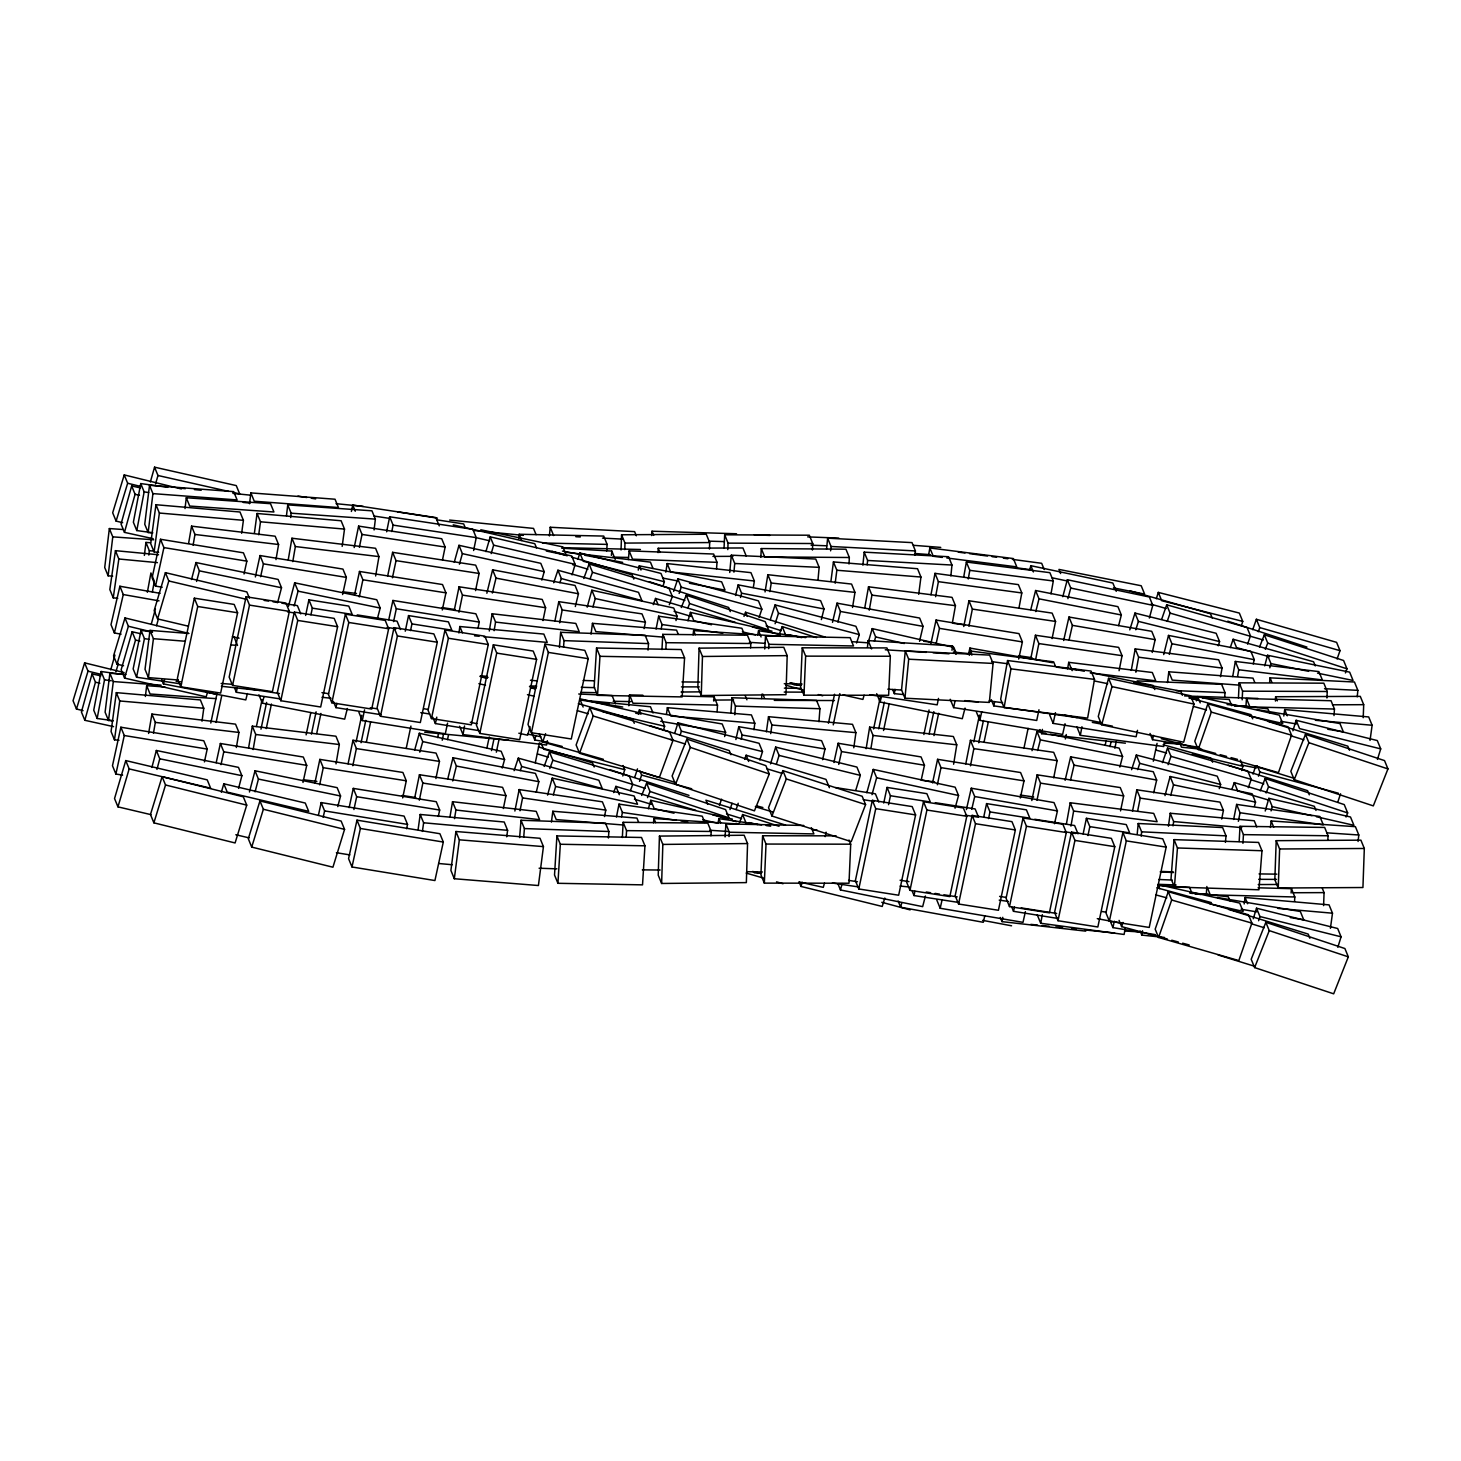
<?xml version="1.0" encoding="UTF-8"?>
<svg xmlns="http://www.w3.org/2000/svg" width="1461" height="1461" viewBox="0 0 1461 1461"><rect width="100%" height="100%" fill="white"/><g stroke="black" fill="none" stroke-linecap="round" stroke-linejoin="round"><path stroke-width="1.5" d="M659.441 836.094L658.217 875.157L661.632 883.467L746.352 882.608L747.557 843.563L744.142 835.235L659.441 836.094L662.837 844.421L661.632 883.467M699.07 648.154L697.865 687.218L701.262 695.527L785.981 694.687L787.187 655.624L783.772 647.314L699.07 648.154L702.467 656.482L701.262 695.527M621.035 549.975L621.564 534.781L706.266 534.251L709.681 542.561L709.443 549.08M624.76 549.61L624.979 543.09L621.564 534.781M1276.202 840.659L1274.832 879.723L1278.247 888.032L1362.93 887.521L1364.318 848.476L1360.903 840.166L1276.202 840.659L1279.617 848.987L1278.247 888.032M658.071 552.623L658.235 548.277L742.937 547.966L746.334 556.294M1275.435 701.061L1275.599 696.733L1360.282 696.367L1363.697 704.677L1363.223 717.698M1323.593 905.619L1324.068 892.616L1322.369 888.452M836.149 835.838L762.605 835.747L760.925 874.81L764.34 883.12L849.005 883.229L850.704 844.184L848.987 840.02M764.34 883.12L766.021 844.056L762.605 835.747M802.235 647.807L800.555 686.871L803.97 695.18L888.635 695.29L890.333 656.245L886.918 647.917L802.235 647.807L805.65 656.135L803.97 695.18M761.656 698.522L761.857 694.194M1238.453 698.029L1239.165 682.835L1323.83 683.182L1327.245 691.491L1326.935 698.011M1242.179 699.837L1242.58 691.163L1239.165 682.835M724.053 547.82L724.674 534.799L809.321 535.219L812.736 543.529L812.426 550.048M727.779 549.628L728.071 543.127L724.674 534.799M760.852 557.244L761.272 548.569L845.937 549.19L849.334 557.499L849.024 564.019M622.349 837.5L623.135 822.306L707.781 823.127L711.197 831.455L710.959 835.783M626.203 837.135L626.55 830.633L623.135 822.306M661.979 649.561L662.764 634.366L747.411 635.206L750.826 643.516L750.589 647.862M665.832 649.195L666.179 642.694L662.764 634.366M1239.165 841.499L1240.024 826.305L1324.652 827.437L1328.067 835.765L1327.812 840.093M1242.946 843.307L1243.439 834.633L1240.024 826.305M556.915 835.929L554.523 874.993L557.919 883.302L642.53 884.855L644.94 845.809L641.525 837.482L556.915 835.929L560.33 844.257L557.919 883.302M596.545 648.008L594.152 687.054L597.549 695.363L682.159 696.915L684.57 657.87L681.155 649.542L596.545 648.008L599.96 656.318L597.549 695.363M725.076 836.934L725.898 823.913L803.806 825.465M729.039 836.569L729.313 832.24L725.898 823.913M764.706 648.994L765.527 635.992L850.119 637.672L853.534 645.981L768.943 644.301L765.527 635.992M768.669 648.647L768.943 644.301M518.856 538.598L519.13 534.251L603.722 536.077L607.119 544.387L606.699 550.907M628.814 705.773L629.527 694.925L642.877 695.217M713.826 701.134L714.1 696.806L680.716 696.057M717.095 711.617L717.515 705.115L714.1 696.806M1206.256 895.173L1206.859 886.498M1245.886 707.252L1246.489 698.577L1331.044 700.732L1334.459 709.042L1334.003 715.561M1291.122 893L1291.414 888.672L1258.049 887.813M1294.537 901.327L1294.83 896.981L1291.414 888.672M651.679 535.566L652.008 531.22L736.527 533.758M730.865 712.931L732.016 697.755L816.535 700.422L819.95 708.731L818.964 721.752M734.773 714.739L735.431 706.065L732.016 697.755M1174.041 839.637L1171.028 878.682L1174.425 886.991L1258.944 889.786L1261.975 850.74L1258.56 842.431L1174.041 839.637L1177.456 847.964L1174.425 886.991M519.623 837.61L521.011 820.26L605.511 823.2L608.908 831.51L608.397 838.03M523.714 837.244L524.408 828.57L521.011 820.26M559.417 647.497L560.64 632.321L645.141 635.261L648.538 643.589L648.027 650.09M563.526 647.15L564.037 640.63L560.64 632.321M628.431 559.545L629.143 550.87L713.644 554.029L717.041 562.339L716.511 568.84M1224.683 696.97L1225.048 692.642L1221.633 684.332L1137.169 680.899M729.733 572.511L731.322 555.18L815.749 559.033L819.146 567.343L817.959 580.364M733.933 572.164L734.737 563.489L731.322 555.18M1137.188 834.341L1138.21 823.511L1222.62 827.547L1226.016 835.856L1225.414 842.358M1141.205 836.149L1141.625 831.82L1138.21 823.511M905.29 650.894L901.547 689.884L904.943 698.212L989.334 702.431L993.078 663.44L989.663 655.112L905.29 650.894L908.687 659.203L904.943 698.212M1269.646 682.196L1270.047 677.849L1354.457 682.013L1357.853 690.341L1357.232 696.824M549.391 535.931L550.231 527.257L634.604 531.621L636.32 535.785M826.561 549.007L827.638 538.178L912.011 542.615L915.408 550.925L914.988 555.253M830.615 550.834L831.053 546.487L827.638 538.178M862.885 565.151L864.2 552.148L948.554 556.732L951.969 565.042L950.874 575.871M867.177 564.804L867.615 560.458L864.2 552.148M611.392 555.417L611.849 551.089L561.7 548.185M867.469 647.095L868.181 640.612L952.462 645.908L955.878 654.236M951.988 650.236L952.462 645.908M653.469 822.853L653.962 818.525L738.225 824.041M693.098 634.932L693.591 630.604L777.855 636.101M1270.413 827.474L1271.161 820.972L1355.406 826.67L1358.803 834.998L1358.073 841.481M145.388 696.495L146.666 685.684L164.874 686.962M185.017 508.574L186.296 497.744L270.504 503.68L273.919 511.989L189.711 506.054L186.296 497.744M286.466 515.715L287.744 504.885L371.952 510.82L375.367 519.13L374.089 529.959M290.648 517.523L291.159 513.195L287.744 504.885M123.016 529.521L109.356 528.553L104.717 567.507L108.132 575.817L112.68 576.145M108.132 575.817L112.771 536.863L109.356 528.553M144.365 555.399L145.936 542.415L150.483 542.761M148.821 555.07L149.351 550.742L145.936 542.415M125.81 674.434L109.885 673.247L105.101 712.183L108.516 720.492L113.063 720.839M108.516 720.492L113.301 681.556L109.885 673.247M149.515 485.308L152.93 493.617L237.102 499.936L233.687 491.626L149.515 485.308L144.749 524.243L148.145 532.553L152.693 532.9M148.145 532.553L152.93 493.617M249.539 503.716L250.872 492.905L335.026 499.224L338.441 507.533L254.269 501.233L250.872 492.905M1167.485 682.597L1168.818 671.786L1252.99 678.123L1254.689 682.269M188.652 633.471L150.008 630.385L145.023 669.302L148.419 677.612L177.968 679.986M148.419 677.612L153.423 638.694L150.008 630.385M455.923 831.51L450.901 870.427L454.316 878.737L538.415 885.53L543.437 846.613L540.022 838.285L455.923 831.51L459.338 839.819L454.316 878.737M551.418 822.068L552.824 811.257L636.923 818.087L638.621 822.233M591.048 634.147L592.454 623.336L676.553 630.148L678.251 634.311M830.925 581.387L833.427 561.937L917.545 568.731L920.941 577.04L918.713 594.353M835.181 583.231L836.843 570.247L833.427 561.937M202.02 721.223L203.773 708.256L200.376 699.929L116.332 692.642L111.073 731.541L114.488 739.869L119.017 740.252M114.488 739.869L119.747 700.97L116.332 692.642M241.649 533.283L243.403 520.317L240.006 512.007L155.962 504.721L150.702 543.62L154.117 551.929L158.646 552.331M154.117 551.929L159.377 513.03L155.962 504.721M254.433 532.936L257.063 513.487L341.107 520.755L344.504 529.083L342.166 546.377M258.725 534.763L260.478 521.796L257.063 513.487M666.49 714.173L667.367 707.69L751.411 714.922L754.826 723.25L753.949 729.733M1244.169 903.975L1245.064 897.492L1329.072 904.889L1332.487 913.198L1330.423 928.319M1283.799 716.054L1284.694 709.571L1368.701 716.949L1372.116 725.259L1370.053 740.398M418.102 829.592L420.202 814.471L504.209 822.013L507.606 830.323L506.711 836.806M422.412 831.419L423.617 822.78L420.202 814.471M458.937 633.015L459.831 626.532L543.839 634.074L547.236 642.402L483.682 636.686M1168.435 826.214L1170.224 813.247L1254.232 820.753L1256.789 826.981M1173.037 825.885L1173.64 821.557L1170.224 813.247M766.386 731.815L768.504 716.694L852.494 724.327L855.909 732.655L853.79 747.776M770.714 733.641L771.919 725.003L768.504 716.694M158.537 554.76L115.437 550.669L109.831 589.55L113.246 597.859L117.775 598.298M113.246 597.859L118.834 558.997L115.437 550.669M903.446 694.559L894.369 693.665L895.009 689.336M1164.49 937.469L1141.826 935.095L1142.502 930.785M665.814 572.201L667.184 563.581L750.954 572.657L754.369 580.985L753.328 587.45M765.053 591.942L767.847 574.703L851.58 584.071L854.977 592.381L852.53 607.466M769.856 591.632L771.262 583.012L767.847 574.703M866.136 748.689L869.642 727.14L953.357 736.508L956.772 744.818L953.613 764.231M870.957 748.379L873.057 735.449L869.642 727.14M1085.742 931.132L1002.045 921.635L1002.757 917.325M1125.372 743.192L1041.675 733.696L1042.387 729.386M450.006 816.772L452.526 801.705L536.205 811.366L539.602 819.676L455.942 810.015L452.526 801.705M454.499 818.635L455.942 810.015M489.289 631.006L492.156 613.766L575.835 623.427L579.232 631.755L495.571 622.076L492.156 613.766M494.128 630.695L495.571 622.076M148.602 733.459L151.926 714.082L235.531 724.145L238.947 732.454L236.353 747.521M153.478 733.166L155.323 722.391L151.926 714.082M188.597 543.382L191.555 526.143L275.161 536.205L278.576 544.515L275.983 559.6M193.108 545.227L194.952 534.47L191.555 526.143M248.626 747.685L252.315 726.154L335.939 736.216L339.336 744.526L336.012 763.902M253.155 749.548L255.73 734.481L252.315 726.154M288.255 559.764L291.944 538.232L375.568 548.277L378.965 556.604L375.641 575.981M292.784 561.608L295.359 546.542L291.944 538.232M1067.607 668.809L1068.722 662.344L1152.309 672.498L1155.724 680.808L1090.198 672.864M1232.719 676.516L1235.33 661.431L1318.918 671.622L1322.333 679.931L1238.745 669.759L1235.33 661.431M1237.631 676.206L1238.745 669.759M547.327 740.727L546.56 745.037L463.027 734.591L464.543 725.989M864.693 608.324L868.51 586.811L952.042 597.348L955.457 605.676L952.389 622.879M869.258 610.187L871.925 595.12L868.51 586.811M1007.56 660.536L1000.675 699.253L1004.091 707.581L1087.605 718.118L1094.508 679.383L1091.093 671.074L1007.56 660.536L1010.975 668.846L1004.091 707.581M928.703 554.413L929.853 547.966L1013.368 558.559L1016.783 566.886L946.819 557.992M963.694 577.095L966.378 562.028L1049.893 572.675L1053.308 580.985L1050.989 593.896M968.259 578.958L969.794 570.356L966.378 562.028M1066.366 824.241L1070.219 802.746L1153.715 813.393L1157.13 821.703L1073.634 811.056L1070.219 802.746M1070.931 826.104L1073.634 811.056M969.392 655.295L970.177 651.003L1053.637 661.851L1055.335 665.997M1131.271 670.398L1135.197 648.885L1218.657 659.769L1222.072 668.079L1220.501 676.68M1135.873 672.261L1138.612 657.194L1135.197 648.885M147.36 592.289L150.921 572.949L154.336 581.259L152.364 592.015M1125.317 928.027L1124.112 934.474L1040.707 923.279L1042.314 914.677M1164.545 742.243L1163.741 746.534L1080.336 735.34L1081.944 726.738M930.967 594.828L935.003 573.351L1018.39 584.619L1021.805 592.947L1018.974 607.977M935.588 596.709L938.4 581.661L935.003 573.351M121.391 674.306L101.119 671.512L93.741 710.174L97.138 718.483L112.917 720.675M167.778 487.317L140.749 483.573L133.371 522.234L136.768 530.562L152.547 532.735M97.138 718.483L104.516 679.822L101.119 671.512M136.768 530.562L144.146 491.9L140.749 483.573M1077.122 717.588L993.809 705.882L994.631 701.59M965.776 763.92L970.433 740.307L1053.691 752.324L1057.107 760.633L1053.71 777.8M970.469 765.801L973.848 748.635L970.433 740.307M616.451 817.009L619.007 804.134L702.23 816.188L704.805 822.433M656.08 629.07L658.637 616.195L741.878 628.267L744.434 634.494M621.564 816.754L622.404 812.462L619.007 804.134M661.194 628.814L662.034 624.523L658.637 616.195M718.045 822.945L718.903 818.653L761.638 824.881M757.675 635.024L758.533 630.732L805.76 637.617M1030.736 658.856L1035.429 635.243L1118.651 647.369L1122.066 655.679L1119.089 670.69M1035.849 658.582L1038.844 643.57L1035.429 635.243M1233.65 819.438L1236.627 804.408L1319.867 816.498L1323.282 824.826L1240.042 812.736L1236.627 804.408M1238.344 821.319L1240.042 812.736M514.875 811.038L519.166 789.579L602.37 801.815L605.785 810.125L604.489 816.571M554.924 620.962L558.796 601.658L642 613.876L645.415 622.203L644.118 628.632M520.006 810.764L522.581 797.907L519.166 789.579M559.636 622.843L562.211 609.967L558.796 601.658M963.767 626.513L968.953 600.781L1052.139 613.109L1055.554 621.436L1052.103 638.585M968.917 626.239L972.369 609.091L968.953 600.781M1132.512 811.257L1136.822 789.798L1220.008 802.126L1223.423 810.435L1221.688 819.018M1137.644 810.983L1140.237 798.126L1136.822 789.798M152.273 632.029L141.041 630.33L133.152 668.919L136.567 677.228L181.511 684.004M136.567 677.228L144.438 638.64L141.041 630.33M281.279 699.052L236.335 692.277L237.212 687.985M386.635 531.804L389.685 516.792L472.834 529.32L476.249 537.63L473.62 550.505M391.785 531.548L393.1 525.12L389.685 516.792M938.492 698.395L937.195 704.841L869.77 694.76M351.389 511.46L352.704 505.031L435.835 517.578L439.25 525.887M354.201 547.546L358.602 526.106L441.733 538.744L445.13 547.053L442.5 559.91M359.369 547.291L362.018 534.434L358.602 526.106M414.614 798.309L419.435 774.732L502.566 787.333L505.981 795.661L503.351 808.517M454.243 610.388L459.064 586.792L542.195 599.412L545.61 607.721L542.981 620.578M419.344 800.208L422.85 783.059L419.435 774.732M458.973 612.269L462.48 595.12L459.064 586.792M1031.813 800.555L1037.146 774.823L1120.24 787.57L1123.655 795.88L1120.55 810.873M1037 800.299L1040.542 783.151L1037.146 774.823M348.065 763.829L352.978 740.252L436.054 753.091L439.469 761.4L435.908 778.549M387.695 575.89L392.607 552.331L475.683 565.151L479.098 573.461L475.537 590.609M352.813 765.71L356.374 748.58L352.978 740.252M392.443 577.789L396.022 560.64L392.607 552.331M958.927 902.496L914.02 895.556L914.915 891.265M1038.972 709.772L1036.726 720.474L953.649 707.617L955.001 701.189M194.331 598.17L177.384 678.488L180.799 686.816L220.648 693.062L237.595 612.762L234.18 604.434L194.331 598.17L197.728 606.498L180.799 686.816M210.804 723.031L216.922 694.03M216.1 722.428L221.743 695.655M246.087 596.782L229.158 677.1L232.573 685.41L272.422 691.674L289.351 611.374L285.954 603.046L246.087 596.782L249.502 605.11L232.573 685.41M256.424 726.464L262.067 699.691M260.971 729.185L266.614 702.412M266.267 728.582L271.436 704.038M294.337 612.104L277.389 692.423L280.804 700.732L320.671 706.996L337.601 626.696L334.185 618.368L294.337 612.104L297.734 620.432L280.804 700.732M305.623 615.446L308.91 599.832L348.777 606.096L352.192 614.405L312.325 608.141L308.91 599.832M310.919 614.844L312.325 608.141M306.134 734.846L310.828 712.53M311.412 734.134L316.106 711.817M316.708 733.513L320.927 713.443M345.38 614.168L328.433 694.468L331.848 702.796L371.715 709.06L388.644 628.741L385.229 620.414L345.38 614.168L348.777 622.477L331.848 702.796M380.828 714.666L335.939 707.635L336.834 703.344M356.082 742.005L361.744 715.233M361.068 742.718L365.78 720.401M366.364 742.115L370.601 722.026M394.013 627.646L377.066 707.946L380.481 716.274L420.33 722.538L437.277 642.219L433.862 633.891L394.013 627.646L397.41 635.955L380.481 716.274M405.245 631.207L408.532 615.592L448.399 621.856L451.814 630.166L411.947 623.902L408.532 615.592M410.541 630.604L411.947 623.902M406.231 748.361L410.925 726.062M444.984 629.947L428.055 710.247L431.47 718.575L471.319 724.839L488.266 644.52L484.851 636.192L444.984 629.947L448.399 638.256L431.47 718.575M437.643 737.604L438.592 733.13M442.226 740.216L443.633 733.532M447.523 739.613L448.454 735.157M493.343 644.794L476.396 725.094L479.811 733.422L519.659 739.686L536.607 659.368L533.192 651.058L493.343 644.794L496.74 653.104L479.811 733.422M486.897 748.105L489.252 736.947M491.517 750.57L493.873 739.412M496.338 752.196L499.151 738.809M544.953 644.1L528.024 724.4L531.42 732.728L571.288 738.992L588.217 658.674L584.82 650.364L544.953 644.1L548.368 652.41L531.42 732.728M535.256 762.916L539.493 742.845M828.442 723.268L834.56 694.249M833.263 724.875L839.838 693.646M825.191 836.642L826.122 832.167M873.587 728.911L880.179 697.682M878.718 728.875L884.38 702.102M883.54 730.5L889.201 703.727M872.327 800.336L855.379 880.654L858.794 888.964L898.661 895.228L915.59 814.909L912.175 806.6L872.327 800.336L875.742 808.645L858.794 888.964M883.741 803.039L887.046 787.424L926.895 793.688L930.31 801.998L890.443 795.734L887.046 787.424M888.562 804.664L890.443 795.734M923.882 734.536L929.05 709.991M929.123 733.97L933.835 711.653M933.944 735.595L938.656 713.278M923.498 801.705L906.569 882.024L909.984 890.333L949.833 896.597L966.78 816.279L963.365 807.97L923.498 801.705L926.913 810.033L909.984 890.333M973.811 741.859L979.454 715.086M978.742 742.772L983.454 720.474M984.038 742.17L988.275 722.081M972.095 815.384L955.165 895.703L958.562 904.012L998.429 910.276L1015.358 829.958L1011.962 821.648L972.095 815.384L975.51 823.712L958.562 904.012M983.746 816.991L986.577 803.605L1026.426 809.851L1029.841 818.178L989.992 811.914L986.577 803.605M988.567 818.598L989.992 811.914M1023.887 748.434L1028.124 728.345M1023.029 817.959L1006.081 898.278L1009.496 906.587L1049.363 912.851L1066.293 832.533L1062.878 824.223L1023.029 817.959L1026.444 826.269L1009.496 906.587M1065.325 738.992L1066.274 734.536M1071.516 832.094L1054.586 912.413L1058.001 920.722L1097.85 926.986L1114.78 846.686L1111.383 838.358L1071.516 832.094L1074.931 840.422L1058.001 920.722M1083.131 833.939L1086.418 818.324L1126.267 824.588L1129.682 832.898L1089.833 826.634L1086.418 818.324M1105.192 745.256L1106.123 740.8M1087.952 835.564L1089.833 826.634M1110.031 746.644L1110.963 742.17M1114.853 748.251L1116.259 741.567M1122.888 832.551L1105.959 912.869L1109.374 921.179L1149.223 927.443L1166.17 847.124L1162.755 838.815L1122.888 832.551L1126.303 840.879L1109.374 921.179M1153.295 761.218L1157.057 743.375M354.512 595.011L359.479 571.452L442.519 584.546L445.934 592.856L442.299 609.986M314.882 782.95L319.849 759.391L402.889 772.467L406.286 780.795L402.67 797.925M319.649 784.831L323.265 767.701L319.849 759.391M359.278 596.91L362.894 579.78L359.479 571.452M447.577 723.104L445.295 733.806L362.291 720.547L364.574 709.845M932.556 782.877L937.578 759.318L1020.582 772.54L1023.997 780.868L1020.344 797.998M937.341 784.776L940.994 767.646L937.578 759.318M388.772 619.72L392.918 600.453L475.884 613.784L479.299 622.094L477.93 628.522M349.142 807.659L353.288 788.392L436.255 801.705L439.67 810.033L438.3 816.462M393.575 621.619L396.315 608.762L392.918 600.453M353.927 809.54L356.685 796.702L353.288 788.392M1137.498 730.317L1136.128 736.728L1053.144 723.378L1055.445 712.676M1058.367 918.531L1013.514 911.317L1014.445 907.025M244.042 573.99L246.836 561.152L243.421 552.824L160.491 539.273L152.108 577.789L155.523 586.117L162.244 587.212M204.412 761.911L207.206 749.073L203.791 740.764L120.861 727.213L112.479 765.728L115.894 774.038L122.614 775.134M155.523 586.117L163.906 547.601L160.491 539.273M115.894 774.038L124.276 735.522L120.861 727.213M255.365 576.931L260.021 555.545L342.951 569.096L346.348 577.405L342.623 594.517M216.191 762.733L220.374 743.485L303.304 757.035L306.719 765.345L302.993 782.457M260.624 576.693L263.418 563.855L260.021 555.545M220.995 764.633L223.789 751.794L220.374 743.485M318.388 815.421L321.183 802.582L404.113 816.096L407.528 824.406L406.596 828.697M323.191 817.32L324.598 810.91L321.183 802.582M356.977 820.151L348.576 858.666L351.991 866.976L434.921 880.545L443.304 842.047L439.907 833.72L356.977 820.151L360.392 828.478L351.991 866.976M480.231 730.847L435.396 723.56L436.784 717.132M930.931 643.57L936.063 620.048L1018.993 633.617L1022.39 641.927L1018.664 659.039M936.209 643.333L939.478 628.358L936.063 620.048M833.921 762.514L838.139 743.265L921.051 756.926L924.466 765.235L921.179 780.211L934.62 781.854M838.742 764.413L841.554 751.575L838.139 743.265M1199.591 747.484L1152.565 739.686L1153.496 735.394M1155.487 934.675L1112.935 927.607L1114.341 921.197M548.222 742.243L534.781 739.978L535.73 735.705M735.887 739.54L738.755 726.72L821.593 740.69L825.008 749L822.616 759.683M741.22 739.321L742.17 735.047L738.755 726.72M638.402 714.21L639.37 709.936L722.191 723.962L725.606 732.29L724.638 736.563M1065.032 723.743L1062.622 734.426L979.82 720.346L981.737 711.799M1025.403 911.664L1022.992 922.348L940.19 908.267L942.108 899.72M1063.645 640.521L1068.977 617.035L1151.743 631.316L1155.158 639.644L1152.236 652.446M1068.995 640.302L1072.392 625.345L1068.977 617.035M966.397 809.577L971.273 788.21L1054.02 802.6L1057.435 810.928L1054.495 823.73M971.748 809.339L974.688 796.537L971.273 788.21M160.107 593.33L119.875 586.245L110.999 624.669L114.396 632.978L121.099 634.165M114.396 632.978L123.272 594.554L119.875 586.245M968.424 654.455L969.921 648.063L1052.596 662.728M832.496 622.349L837.025 603.156L919.645 618.04L923.06 626.367L919.535 641.288M837.92 622.13L840.44 611.465L837.025 603.156M1065.124 780.32L1070.639 756.853L1153.277 771.718L1156.674 780.046L1153.679 792.83M1070.529 780.101L1074.054 765.162L1070.639 756.853M984.787 915.883L983.271 922.293L900.688 907.244L901.693 902.989M486.86 593.239L492.613 569.808L575.05 585.441L578.465 593.769L575.324 606.534M492.357 593.038L496.01 578.136L492.613 569.808M447.742 779.042L452.983 757.748L535.42 773.38L538.835 781.69L536.224 792.337M452.727 780.959L456.38 766.057L452.983 757.748M735.54 595.522L738.17 584.875L820.589 600.635L823.986 608.963L821.356 619.61M740.526 597.458L741.585 593.203L738.17 584.875M1163.723 654.565L1168.49 635.425L1250.872 651.35L1254.287 659.678L1253.209 663.933M1169.257 654.382L1171.905 643.735L1168.49 635.425M247.402 693.537L245.795 699.91L163.449 683.912L164.509 679.657M347.353 708.512L344.686 719.159L262.341 703.143L263.948 696.751M638.22 570.119L639.279 565.864L721.643 581.825L725.058 590.153L689.446 583.249M1030.772 609.657L1035.593 590.518L1117.921 606.662L1121.336 614.99L1118.633 625.618M1035.794 611.593L1039.008 598.827L1035.593 590.518M1032.014 750.68L1036.963 731.559L1045.839 733.349M1037.62 750.497L1040.378 739.869L1036.963 731.559M1119.838 767.062L1122.578 756.433L1119.181 748.123L1050.295 734.244M965.045 708.092L962.288 718.702L880.106 702.01L881.75 695.655M925.416 896.013L922.658 906.642L840.477 889.95L842.12 883.576M191.519 579.524L195.975 562.54L278.101 579.433L281.516 587.742L277.608 602.608M196.596 581.46L199.39 570.849L195.975 562.54M151.889 767.445L156.345 750.479L238.472 767.372L241.887 775.681L238.545 788.41M156.966 769.399L159.76 758.789L156.345 750.479M288.511 606.187L294.647 582.829L376.774 599.74L380.189 608.05L377.395 618.66M294.154 606.005L298.062 591.157L294.647 582.829M249.447 791.99L255.018 770.769L337.144 787.662L340.559 795.989L337.765 806.6M255.091 791.825L258.433 779.078L255.018 770.769M1264.733 665.887L1267.527 655.259L1349.654 672.133L1353.069 680.461L1317.548 673.156M1269.81 667.823L1270.924 663.586L1267.527 655.259M1029.695 569.936L1030.827 565.699L1112.844 583.03L1116.259 591.34M1062.786 596.709L1067.334 579.743L1149.369 597.001L1152.784 605.311L1149.369 618.04M1067.9 598.663L1070.749 588.053L1067.334 579.743M1165.001 795.606L1170.115 776.521L1252.132 793.798L1255.547 802.126L1254.415 806.362M1170.681 795.441L1173.512 784.849L1170.115 776.521M1108.57 678.324L1098.27 716.474L1101.685 724.784L1183.666 742.225L1193.966 704.074L1190.551 695.746L1108.57 678.324L1111.985 686.633L1101.685 724.784M151.378 623.792L155.432 608.963M156.528 625.746L158.263 619.391M866.83 792.72L873.24 769.417L955.129 787.187L958.544 795.496L955.056 808.207M871.998 794.674L876.637 777.745L873.24 769.417M587.194 607.173L591.851 590.226L673.74 608.013L677.155 616.341L675.986 620.578M592.947 607.009L595.266 598.553L591.851 590.226M547.565 795.094L552.221 778.165L634.111 795.953L637.526 804.262L555.637 786.475L552.221 778.165M553.317 794.948L555.637 786.475M454.261 562.248L458.973 545.318L540.789 563.325L544.204 571.653L541.848 580.108M459.43 564.22L462.37 553.646L458.973 545.318M414.632 750.187L419.325 733.258L501.16 751.264L504.575 759.574L502.219 768.048M419.8 752.159L422.74 741.567L419.325 733.258M140.512 487.919L131.673 485.965L121.044 524.042L124.459 532.37L153.204 538.725M124.459 532.37L135.088 494.293L131.673 485.965M100.882 675.859L92.043 673.905L81.414 711.982L84.829 720.291L113.574 726.647M84.829 720.291L95.458 682.214L92.043 673.905M150.355 481.966L154.556 467.173L236.262 485.582L239.677 493.891L233.048 492.412M155.56 483.956L157.971 475.501L154.556 467.173M110.726 669.905L114.926 655.112M115.93 671.877L118.341 663.422M864.108 695.199L862.903 699.417L843.034 694.943M824.479 883.12L823.274 887.357L798.984 881.896M530.069 726.756L527.677 735.212L518.838 733.221M1196.449 700.842L1197.655 696.623L1279.325 715.141L1282.74 723.469L1249.63 715.945M1265.226 811.019L1268.86 798.345L1350.494 816.991L1353.909 825.301L1316.398 816.736M1271.052 810.892L1272.257 806.655L1268.86 798.345M140.932 633.782L132.111 631.755L121.153 669.759L124.569 678.087L206.184 696.824L207.407 692.605M124.569 678.087L135.526 640.082L132.111 631.755M687.985 620.834L690.432 612.378L772.029 631.17M648.355 808.755L650.802 800.318L732.399 819.11M867.962 643.406L872.217 628.614L953.85 647.369L956.407 653.597M874.427 641.16L875.632 636.941L872.217 628.614M485.91 551.619L490.239 536.863L571.744 556.02L575.141 564.348L572.055 574.885M491.17 553.609L493.654 545.172L490.239 536.863M663.385 730.445L664.627 726.245L661.212 717.917L579.725 698.723L583.14 707.051M249.411 598.17L246.854 591.924L165.403 572.657L154.172 610.588L157.587 618.916L188.414 626.203M157.587 618.916L168.8 580.967L165.403 572.657M125.756 760.578L129.171 768.906L210.64 788.173L207.225 779.864L125.756 760.578L114.542 798.528L117.957 806.856L150.976 814.654M117.957 806.856L129.171 768.906M221.323 792.209L223.825 783.79L305.276 803.057L308.691 811.366L227.222 792.099L223.825 783.79M188.725 633.38L124.989 617.948L113.556 655.843L116.971 664.152L123.564 665.759M116.971 664.152L128.385 626.258L124.989 617.948M1241.704 770.531L1242.964 766.313L1240.407 760.085M181.328 488.942L124.24 474.916L112.68 512.774L116.095 521.102L122.687 522.709M116.095 521.102L127.655 483.244L124.24 474.916M124.13 672.571L84.61 662.856L73.05 700.714L76.465 709.023L83.058 710.649M76.465 709.023L88.025 671.165L84.61 662.856M770.513 763.92L775.645 747.101L856.913 767.062L860.31 775.371L855.817 790.091M776.485 763.829L779.06 755.41L775.645 747.101M884.8 898.04L882.225 906.459L800.993 886.443L802.272 882.243M162.116 776.668L150.465 814.507L153.88 822.835L235.093 842.96L246.726 805.121L243.311 796.811L162.116 776.668L165.531 784.995L153.88 822.835M259.948 800.92L248.315 838.76L251.712 847.088L332.925 867.213L344.559 829.373L341.144 821.064L259.948 800.92L263.364 809.248L251.712 847.088M1129.791 629.874L1134.978 613.072L1216.155 633.289L1219.57 641.598L1218.273 645.799M1135.8 629.782L1138.393 621.382L1134.978 613.072M1292.894 730.792L1296.144 720.291L1377.303 740.563L1380.718 748.89L1377.449 759.391M1253.264 918.732L1256.515 908.212L1337.673 928.502L1341.07 936.811L1337.819 947.331M1258.615 920.74L1259.93 916.54L1256.515 908.212M577.899 559.253L579.871 552.952L660.975 573.424L664.371 581.734L663.057 585.934M622.788 775.974L624.742 769.673L623.043 765.509M674.69 733.331L677.977 722.83L759.081 743.302L762.496 751.63L759.866 760.03M680.077 735.358L681.392 731.157L677.977 722.83M1156.327 598.7L1158.299 592.399L1239.348 613.072L1242.745 621.382L1241.43 625.582M1131.599 769.691L1136.329 755.027L1217.214 776.156L1220.629 784.484L1219.278 788.666M1137.717 769.637L1139.744 763.336L1136.329 755.027M770.331 619.574L775.097 604.909L855.89 626.294L859.305 634.604L856.584 642.986M775.097 623.701L778.494 613.236L775.097 604.909M730.007 809.595L732.052 803.313M736.143 809.54L738.189 803.258M1253.008 774.147L1255.766 765.801M1258.487 776.193L1259.875 772.011L1257.318 765.783M1337.783 802.162L1340.559 793.798M1167.394 939.039L1121.628 926.621L1123.016 922.439M673.649 591.376L677.831 578.848L758.442 600.855L761.857 609.164L759.063 617.51M679.146 593.44L681.246 587.176L677.831 578.848M634.713 777.234L637.507 768.87M639.516 781.361L641.616 775.097L639.918 770.933M719.433 805.449L721.533 799.185M553.719 582.756L557.919 570.228L638.494 592.326L641.909 600.635L561.334 578.538L557.919 570.228M559.928 582.72L561.334 578.538M514.089 770.678L518.29 758.149L598.864 780.247L602.279 788.575L521.705 766.477L518.29 758.149M520.299 770.641L521.705 766.477M1230.29 647.607L1233.139 639.261L1313.567 661.742L1315.284 665.906M1161.659 619.373L1166.682 604.799L1247.037 627.5L1250.452 635.809L1247.584 644.155M1167.211 621.436L1170.078 613.109L1166.682 604.799M603.43 759.336L542.67 741.969L545.574 733.641M1162.463 762.624L1167.54 748.05L1247.822 771.043L1251.219 779.37L1248.315 787.68M1168.051 764.687L1170.955 756.36L1167.54 748.05M1252.716 629.673L1256.369 619.281L1336.596 642.347L1340.011 650.675L1337.089 658.984M1258.323 631.755L1259.766 627.591L1256.369 619.281M1207.9 703.782L1194.806 741.22L1198.203 749.548L1278.448 772.632L1291.542 735.193L1288.127 726.866L1207.9 703.782L1211.315 712.091L1198.203 749.548M1168.27 891.703L1155.176 929.159L1158.573 937.469L1238.818 960.571L1251.913 923.115L1248.498 914.805L1168.27 891.703L1171.685 900.031L1158.573 937.469M1232.061 788.83L1234.289 782.603L1314.316 806.308L1316.014 810.453M653.268 604.671L655.532 598.444L735.449 622.404M613.638 792.592L615.903 786.383L695.82 810.344M583.779 578.483L589.075 563.983L668.919 588.162L672.334 596.472L669.302 604.763M590.207 578.519L592.49 572.292L589.075 563.983M544.149 766.422L549.446 751.922L629.289 776.083L632.704 784.411L630.421 790.62M549.829 768.523L552.861 760.231L549.446 751.922M744.617 759.373L746.133 755.227L825.995 779.389L829.41 787.698M589.787 707.69L576.109 744.964L579.524 753.273L659.331 777.562L673.01 740.289L669.595 731.961L589.787 707.69L593.203 716L579.524 753.273M743.996 616.396L745.548 612.25L825.136 637.124M779.06 634.841L782.238 626.605L816.535 637.635M739.412 822.78L742.608 814.544L779.06 826.269M782.895 770.623L768.523 807.696L771.938 816.005L851.233 841.646L865.588 804.591L862.173 796.263L782.895 770.623L786.31 778.932L771.938 816.005M1259.528 647.132L1264.331 634.786L1343.59 660.5L1346.987 668.828L1345.398 672.937M1265.336 649.268L1267.728 643.096L1264.331 634.786M1260.277 790.821L1265.135 778.494L1344.248 804.591L1347.663 812.919L1346.038 817.028M1266.121 792.976L1268.55 786.803L1265.135 778.494M1305.477 734.372L1290.83 771.335L1294.245 779.663L1373.303 805.888L1387.95 768.924L1384.535 760.597L1305.477 734.372L1308.892 742.681L1294.245 779.663M1265.847 922.311L1251.2 959.274L1254.615 967.584L1333.674 993.827L1348.32 956.845L1344.905 948.536L1265.847 922.311L1269.262 930.62L1254.615 967.584M681.301 607.52L686.232 595.211L765.199 621.637L768.614 629.947L689.629 603.521L686.232 595.211M688.003 607.63L689.629 603.521M641.671 795.46L646.602 783.151L725.569 809.577L728.984 817.886L649.999 791.46L646.602 783.151M647.552 797.615L649.999 791.46M686.926 739.065L672.115 775.992L675.512 784.301L754.442 810.855L769.271 773.946L765.856 765.637L686.926 739.065L690.341 747.393L675.512 784.301M702.467 656.482L787.187 655.624M662.837 844.421L747.557 843.563M681.1 692.021L701.17 691.857M713.498 700.093L733.55 699.929M624.979 543.09L709.681 542.561M1279.617 848.987L1364.318 848.476M712.913 556.404L732.965 556.331M1332.505 704.805L1363.697 704.677M1258.25 884.562L1278.32 884.471M1292.857 892.744L1324.068 892.616M681.447 686.889L699.271 686.889M805.65 656.135L890.333 656.245M766.021 844.056L850.704 844.184M784.228 692.076L804.28 692.149M774.275 700.367L834.432 700.531M728.071 543.127L812.736 543.529M1242.58 691.163L1327.245 691.491M1258.651 879.321L1276.476 879.394M849.334 557.499L764.687 556.878L761.272 548.569M666.179 642.694L750.826 643.516M681.958 681.922L699.764 682.086M626.55 830.633L711.197 831.455M642.329 869.861L660.135 870.025M784.374 688.149L799.971 688.332M1243.439 834.633L1328.067 835.765M1259.053 873.915L1276.877 874.153M599.96 656.318L684.57 657.87M560.33 844.257L644.94 845.809M784.265 683.711L802.089 684.058M580.821 692.368L596.398 692.678M613.163 701.262L630.969 701.609M729.313 832.24L813.905 833.921L811.33 827.675M746.863 871.687L762.441 871.998M542.579 542.999L607.119 544.387M717.515 705.115L632.942 703.234L629.527 694.925M562.522 547.656L640.429 549.5M612.67 557.079L628.248 557.463M1334.459 709.042L1249.904 706.887L1246.489 698.577M1294.83 896.981L1210.274 894.826L1207.717 888.58M530.106 685.921L536.771 686.104M581.277 687.291L594.627 687.656M708.804 541.136L724.364 541.611M735.431 706.065L819.95 708.731M1177.456 847.964L1261.975 850.74M564.037 640.63L648.538 643.589M1184.579 695.947L1257.958 698.449M583.176 680.442L594.298 680.826M1234.691 705.864L1248.041 706.32M1173.804 742.918L1180.47 743.138M524.408 828.57L608.908 831.51M1158.299 884.325L1176.087 884.946M539.091 868.218L556.878 868.838M1195.061 893.785L1208.411 894.242M754.333 534.817L769.892 535.42M807.677 536.881L838.797 538.086M811.092 545.19L826.652 545.793M717.041 562.339L632.558 559.179L629.143 550.87M1176.142 690.651L1225.048 692.642M1162.006 871.45L1173.11 871.888M1158.737 879.485L1172.087 880.033M578.72 693.993L612.049 695.509L615.465 703.818M602.133 703.216L608.799 703.526M734.737 563.489L819.146 567.343M1141.625 831.82L1226.016 835.856M1160.18 871.888L1173.512 872.527M908.687 659.203L993.078 663.44M1324.543 688.697L1357.853 690.341M575.853 536.717L580.291 536.954M602.498 538.105L622.477 539.127M831.053 546.487L915.408 550.925M867.615 560.458L951.969 565.042M1189.254 697.189L1198.13 697.682M1202.567 697.938L1229.194 699.472L1231.769 705.7M1164.216 743.101L1181.967 744.106M1158.5 885.622L1189.564 887.393L1192.121 893.639M1124.586 931.022L1142.338 932.045M885.256 649.78L926.256 652.373M933.086 652.793L949.047 653.798M887.813 689.19L901.474 690.049M749.383 642.329L765.327 643.37M709.754 830.268L727.962 831.455M1326.935 832.843L1358.803 834.998M291.159 513.195L375.367 519.13M216.082 698.65L150.081 693.993L146.666 685.684M112.771 536.863L153.734 539.803M852.055 641.689L867.98 642.822M793.944 684.88L800.756 685.355M812.426 829.611L816.973 829.939M754.314 872.801L761.126 873.294M149.351 550.742L153.898 551.071M1240.48 685.227L1172.233 680.095L1168.818 671.786M113.301 681.556L161.075 685.136M913.454 545.318L940.738 547.4M914.586 553.463L930.511 554.669M153.423 638.694L185.237 641.251M230.71 644.885L235.258 645.251M221.159 683.438L232.536 684.351M459.338 839.819L543.437 846.613M836.843 570.247L920.941 577.04M664.043 637.179L595.869 631.645L592.454 623.336M622.149 824.917L556.239 819.584L552.824 811.257M159.377 513.03L243.403 520.317M260.478 521.796L344.504 529.083M754.826 723.25L670.782 716L667.367 707.69M119.747 700.97L203.773 708.256M1315.357 720.273L1372.116 725.259M1277.991 908.413L1332.487 913.198M474.606 635.864L479.135 636.265M480.541 675.767L487.353 676.388M530.489 680.26L537.301 680.881M1173.64 821.557L1241.759 827.638M423.617 822.78L507.606 830.323M438.647 863.506L452.271 864.729M771.919 725.003L855.909 732.655M118.834 558.997L157.404 562.649M424.713 732.217L508.647 740.252M449.623 520.079L533.521 528.407L536.077 534.653M473.437 530.434L480.249 531.11M484.778 531.548L523.33 535.383M953.412 652.081L971.547 653.871M964.662 700.604L978.267 701.937M635.754 713.278L640.283 713.735M900.086 886.06L909.162 886.955M178.552 488.011L185.346 488.686M194.423 489.581L201.216 490.257M232.956 493.416L251.091 495.224M336.048 503.68L363.259 506.383M243.165 502.42L249.977 503.095M1030.845 924.375L1037.639 925.069M1042.186 925.543L1048.98 926.237M1055.773 926.95L1062.567 927.644M1071.643 928.575L1076.173 929.05M1085.231 929.981L1114.688 933.031M1227.094 704.531L1267.874 708.786L1269.591 712.95M1201.855 749.292L1181.456 747.174L1179.757 743.01M1189.729 892.689L1228.244 896.725L1229.961 900.889M754.369 580.985L670.599 571.89L667.184 563.581M176.105 681.319L180.616 681.812M221.378 686.268L259.857 690.487M322.004 697.281L331.044 698.267M771.262 583.012L854.977 592.381M873.057 735.449L956.772 744.818M566.758 552.331L650.419 562.12L652.976 568.347M194.952 534.47L278.576 544.515M295.359 546.542L378.965 556.604M342.951 591.815L356.502 593.458M155.323 722.391L238.947 732.454M255.73 734.481L339.336 744.526M303.322 779.754L316.873 781.379M871.925 595.12L955.457 605.676M923.736 641.251L930.511 642.11M1010.975 668.846L1094.508 679.383M942.308 557.426L933.269 556.276L929.853 547.966M969.794 570.356L1053.308 580.985M1138.612 657.194L1222.072 668.079M991.635 661.65L1007.414 663.714M989.097 700.951L1002.63 702.704M958.27 552.13L965.027 553.043M969.538 553.646L987.563 556.057M992.074 556.659L996.585 557.262M1003.36 558.175L1007.853 558.778M1012.363 559.38L1041.675 563.307L1044.231 569.534M1015.779 567.69L1031.557 569.808M938.4 581.661L1021.805 592.947M953.704 623.39L964.972 624.906M144.146 491.9L148.657 492.521M104.516 679.822L111.273 680.753M1056.394 667.129L1076.666 669.978M999.214 900.14L1008.218 901.4M662.034 624.523L722.775 633.325M973.848 748.635L1057.107 760.633M1020.235 795.04L1033.731 796.994M622.404 812.462L676.406 820.278M680.899 820.936L687.656 821.904M1038.844 643.57L1122.066 655.679M790.255 682.908L794.747 683.565M766.13 825.538L770.641 826.195M972.369 609.091L1055.554 621.436M1018.554 655.697L1032.032 657.706M562.211 609.967L645.415 622.203M1140.237 798.126L1223.423 810.435M522.581 797.907L605.785 810.125M832.386 883.028L859.36 887.064M374.089 516.062L389.813 518.436M393.1 525.12L476.249 537.63M462.48 595.12L545.61 607.721M144.438 638.64L148.949 639.315M422.85 783.059L505.981 795.661M436.729 519.824L463.685 523.933L465.383 528.097M362.018 534.434L445.13 547.053M1040.542 783.151L1123.655 795.88M396.022 560.64L479.098 573.461M441.879 607.52L455.357 609.602M420.786 712.621L429.771 714.009M356.374 748.58L439.469 761.4M402.25 795.46L415.728 797.542M297.953 496.119L306.81 497.525M311.248 498.219L315.667 498.913M397.593 511.88L437.442 518.144M362.894 579.78L445.934 592.856M357.214 614.917L397.063 621.181L400.478 629.49M264.185 600.416L268.605 601.11M273.043 601.804L277.462 602.498M281.9 603.192L297.405 605.639L300.802 613.949M249.502 605.11L289.351 611.374M548.368 652.41L588.217 658.674M287.525 611.867L294.172 612.908M387.183 627.408L396.041 628.796M348.777 622.477L388.644 628.741M448.399 638.256L488.266 644.52M397.41 635.955L437.277 642.219M297.734 620.432L337.601 626.696M496.74 653.104L536.607 659.368M197.728 606.498L237.595 612.762M483.609 676.735L488.047 677.429M321.968 692.624L328.597 693.683M423.8 708.749L428.219 709.443M244.005 688.003L279.435 693.573M370.254 707.727L376.901 708.768M935.296 802.692L975.144 808.937L978.56 817.265L965.283 815.165M835.546 787.552L875.395 793.816L878.81 802.126M1034.735 819.274L1074.602 825.52L1078.017 833.847M863.305 799.697L874.372 801.432M1126.303 840.879L1166.17 847.124M926.913 810.033L966.78 816.279M1064.722 831.747L1075.807 833.5M1026.444 826.269L1066.293 832.533M975.51 823.712L1015.358 829.958M875.742 808.645L915.59 814.909M1074.931 840.422L1114.78 846.686M323.265 767.701L406.286 780.795M1101.685 911.481L1106.105 912.175M900.086 880.216L908.943 881.622M999.616 896.397L1006.264 897.438M926.201 892.014L930.62 892.708M935.058 893.401L939.478 894.095M943.916 894.789L957.192 896.871M848.585 880.362L857.443 881.75M1021.221 907.902L1056.65 913.454M940.994 767.646L1023.997 780.868M396.315 608.762L479.299 622.094M356.685 796.702L439.67 810.033M939.478 628.358L1022.39 641.927M163.906 547.601L246.836 561.152M263.418 563.855L346.348 577.405M124.276 735.522L207.206 749.073M223.789 751.794L306.719 765.345M324.598 810.91L407.528 824.406M360.392 828.478L443.304 842.047M336.414 852.713L349.855 854.904M841.554 751.575L924.466 765.235M1188.998 698.084L1197.947 699.563M1233.796 705.517L1238.271 706.266M1189.692 892.708L1200.887 894.57M622.77 707.033L580.218 699.929L650.474 706.759L653.03 712.986M742.17 735.047L825.008 749M1257.117 709.571L1339.956 723.56L1343.371 731.888L1327.702 729.24M1280.676 721.296L1296.345 723.944M660.682 721.296L725.606 732.29M1217.488 897.492L1300.327 911.5L1303.742 919.827L1290.3 917.545M1241.046 909.217L1256.716 911.865M1072.392 625.345L1155.158 639.644M974.688 796.537L1057.435 810.928M123.272 594.554L159.048 600.855M840.44 611.465L923.06 626.367M1074.054 765.162L1156.674 780.046M562.485 551.107L580.327 554.45M584.784 555.271L622.678 562.375M1133.9 682.397L1180.725 691.144L1182.424 695.308M1092.335 722.391L1112.405 726.135M1097.284 918.659L1121.811 923.242M982.577 920.339L1011.56 925.799M496.01 578.136L578.465 593.769M456.38 766.057L538.835 781.69M741.585 593.203L823.986 608.963M1240.992 764.961L1256.57 767.956M1171.905 643.735L1254.287 659.678M662.728 578.063L678.306 581.076M1039.008 598.827L1121.336 614.99M1113.483 587.888L1144.602 594.079L1141.205 585.751L1058.933 569.406L1060.631 573.552M482.787 677.32L487.243 678.214M529.485 686.633L536.15 687.967M527.549 734.079L540.88 736.746M1040.378 739.869L1122.578 756.433M1270.924 663.586L1308.672 671.33M1071.004 668.517L1084.318 671.256M1090.983 672.626L1153.131 685.428L1154.829 689.574M1094.399 680.954L1107.712 683.693M1064.375 715.05L1102.105 722.811M199.39 570.849L281.516 587.742M298.062 591.157L380.189 608.05M159.76 758.789L241.887 775.681M258.433 779.078L340.559 795.989M480.797 529.777L562.869 546.889L566.284 555.198L546.323 551.034M1051.975 577.771L1067.498 581.04M1070.749 588.053L1152.784 605.311M1173.512 784.849L1255.547 802.126M1111.985 686.633L1193.966 704.074M595.266 598.553L677.155 616.341M876.637 777.745L958.544 795.496M462.37 553.646L544.204 571.653M422.74 741.567L504.575 759.574M135.088 494.293L139.507 495.261M95.458 682.214L99.878 683.2M157.971 475.501L228.628 491.407M788.556 634.677L801.815 637.653M790.017 683.017L801.066 685.501M748.927 822.616L757.766 824.588M752.598 871.45L761.437 873.441M479.884 676.37L486.513 677.867M530.672 687.857L535.091 688.861M478.879 683.693L485.509 685.191M527.458 694.687L534.069 696.185M470.259 722.227L476.889 723.725M1210 903.884L1243.11 911.39L1239.695 903.081L1158.025 884.544L1159.724 888.708M1272.257 806.655L1311.978 815.731M453.202 524.846L534.781 543.693L536.497 547.838M476.45 537.739L489.691 540.807M875.632 636.941L904.304 643.516M711.489 624.76L693.829 620.706L690.432 612.378M742.352 631.864L755.593 634.914M135.526 640.082L139.927 641.087M674.051 813.211L654.199 808.627L650.802 800.318M702.723 819.804L718.173 823.365M493.654 545.172L575.141 564.348M602.955 711.708L664.627 726.245M168.8 580.967L245.868 599.193M232.445 636.631L239.056 638.183M235.824 834.742L249.046 837.865M1192.395 754.095L1242.964 766.313M128.385 626.258L152.565 632.12M127.655 483.244L140.822 486.476M779.06 755.41L860.31 775.371M205.983 691.784L216.958 694.486M88.025 671.165L101.193 674.398M165.531 784.995L246.726 805.121M263.364 809.248L344.559 829.373M1138.393 621.382L1219.57 641.598M1380.718 748.89L1299.56 728.601L1296.144 720.291M1259.93 916.54L1341.07 936.811M664.371 581.734L583.268 561.28L579.871 552.952M681.392 731.157L762.496 751.63M549.007 743.101L562.156 746.425M624.742 769.673L543.638 749.201L541.081 742.973M1242.745 621.382L1161.714 600.708L1158.299 592.399M1139.744 763.336L1220.629 784.484M778.494 613.236L859.305 634.604M756.341 805.796L762.898 807.513M881.787 902.295L910.148 909.893M1259.875 772.011L1338.386 793.213M1189.966 698.084L1251 714.648L1252.698 718.812M1193.381 706.394L1206.457 709.955M1161.258 738.682L1215.753 753.474M1220.099 754.661L1226.637 756.433M1231.002 757.62L1237.54 759.391M1156.875 887.795L1211.37 902.588M1155.925 894.917L1166.828 897.876M1171.759 940.227L1178.296 941.998M1182.643 943.185L1189.181 944.957M681.246 587.176L761.857 609.164M641.616 775.097L691.729 788.776M1269.152 656.701L1236.536 647.57L1233.139 639.261M1163.139 744.726L1210.968 758.076L1212.667 762.24M1155.669 750.004L1166.535 753.036M1170.078 613.109L1263.308 639.991M1130.175 590.92L1210.475 613.784L1212.192 617.948M1150.939 604.178L1166.134 608.506M578.337 703.618L632.576 719.122L634.275 723.286M577.405 710.703L588.253 713.79M1259.766 627.591L1340.011 650.675M1211.315 712.091L1291.542 735.193M1170.955 756.36L1251.219 779.37M1171.685 900.031L1251.913 923.115M752.232 626.842L780.411 635.005M785.835 685.154L803.166 690.158M818.343 694.559L822.671 695.82M712.603 814.781L727.779 819.183M732.107 820.425L736.454 821.685M746.206 873.075L763.537 878.098M776.54 881.86L783.041 883.741M552.057 551.345L567.215 555.801M571.543 557.079L632.12 574.922L633.818 579.086M572.785 564.75L587.925 569.206M538.397 746.918L592.49 762.861L594.189 767.007M537.484 753.967L548.295 757.145M1267.984 799.897L1237.704 790.931L1234.289 782.603M674.069 611.301L691.345 616.469M634.439 799.222L651.716 804.408M592.49 572.292L672.334 596.472M766.824 768.778L781.927 773.344M755.355 806.728L772.613 811.951M552.861 760.231L632.704 784.411M593.203 716L673.01 740.289M1268.166 721.497L1347.827 746.169L1349.526 750.315M1290.958 735.814L1303.869 739.814M1257.702 767.025L1294.3 778.366M1228.537 909.418L1308.198 934.09L1309.896 938.254M1251.328 923.736L1264.24 927.753M1218.072 954.964L1254.67 966.287M766.167 625.947L781.215 630.659M785.507 825.063L705.919 800.19L707.617 804.354M726.537 813.887L741.585 818.598M649.725 725.624L729.258 750.589L730.975 754.734M670.325 739.339L685.373 744.051M639.096 771.116L675.658 782.585M1228.208 765.235L1307.595 790.675L1309.293 794.821M1250.926 779.736L1263.802 783.863M789.926 636.302L785.634 634.914L782.238 626.605M1267.728 643.096L1346.987 668.828M786.31 778.932L865.588 804.591M649.341 581.715L728.601 607.447L730.299 611.611M672.042 596.289L684.88 600.453M609.712 769.637L688.971 795.368M632.394 784.228L645.251 788.392M1227.788 621.162L1306.974 647.095M1268.55 786.803L1347.663 812.919M1308.892 742.681L1387.95 768.924M1269.262 930.62L1348.32 956.845M690.341 747.393L769.271 773.946M1284.694 709.571L1287.251 715.799M1270.047 677.849L1271.764 682.013M1275.599 696.733L1277.298 700.896M1271.161 820.972L1273.718 827.218M1197.655 696.623L1200.212 702.851M1245.064 897.492L1247.621 903.738M1150.008 733.44L1152.565 739.686M1030.827 565.699L1033.402 571.945M1068.722 662.344L1072.137 670.654M1076.94 727.012L1080.336 735.34M1140.128 930.949L1141.826 935.095M1049.747 715.068L1053.144 723.378M1119.071 920.375L1121.628 926.621M1039.958 729.55L1041.675 733.696M1110.36 921.38L1112.935 927.607M991.252 699.655L993.809 705.882M969.921 648.063L971.62 652.227M970.177 651.003L971.875 655.149M976.405 712.018L979.82 720.346M950.234 699.289L953.649 707.617M1037.292 914.951L1040.707 923.279M1011.816 907.153L1013.514 911.317M1000.328 917.471L1002.045 921.635M892.671 689.501L894.369 693.665M868.181 640.612L871.596 648.921M876.691 693.701L880.106 702.01M936.775 899.958L940.19 908.267M912.321 891.393L914.02 895.556M898.131 901.017L900.688 907.244M758.533 630.732L761.09 636.959M745.548 612.25L747.247 616.414M762.806 694.103L764.505 698.267M837.902 883.722L840.477 889.95M745.22 695.655L746.936 699.819M799.277 882.298L800.993 886.443M746.133 755.227L748.689 761.473M693.591 630.604L695.29 634.75M652.008 531.22L653.706 535.383M658.235 548.277L659.952 552.441M655.532 598.444L658.089 604.69M742.608 814.544L746.005 822.853M639.279 565.864L640.995 570.027M611.849 551.089L615.245 559.399M718.903 818.653L720.602 822.817M639.37 709.936L641.069 714.1M550.231 527.257L553.646 535.566M653.962 818.525L655.66 822.689M519.13 534.251L521.687 540.497M615.903 786.383L619.318 794.693M539.273 733.659L542.67 741.969M532.224 733.751L534.781 739.978M459.831 626.532L462.388 632.759M459.612 726.281L463.027 734.591M352.704 505.031L355.26 511.259M432.84 717.314L435.396 723.56M358.876 712.237L362.291 720.547M333.382 701.39L335.939 707.635M258.926 694.815L262.341 703.143M234.107 637.124L237.522 645.433M234.637 688.113L236.335 692.277M161.751 679.749L163.449 683.912"/></g></svg>
